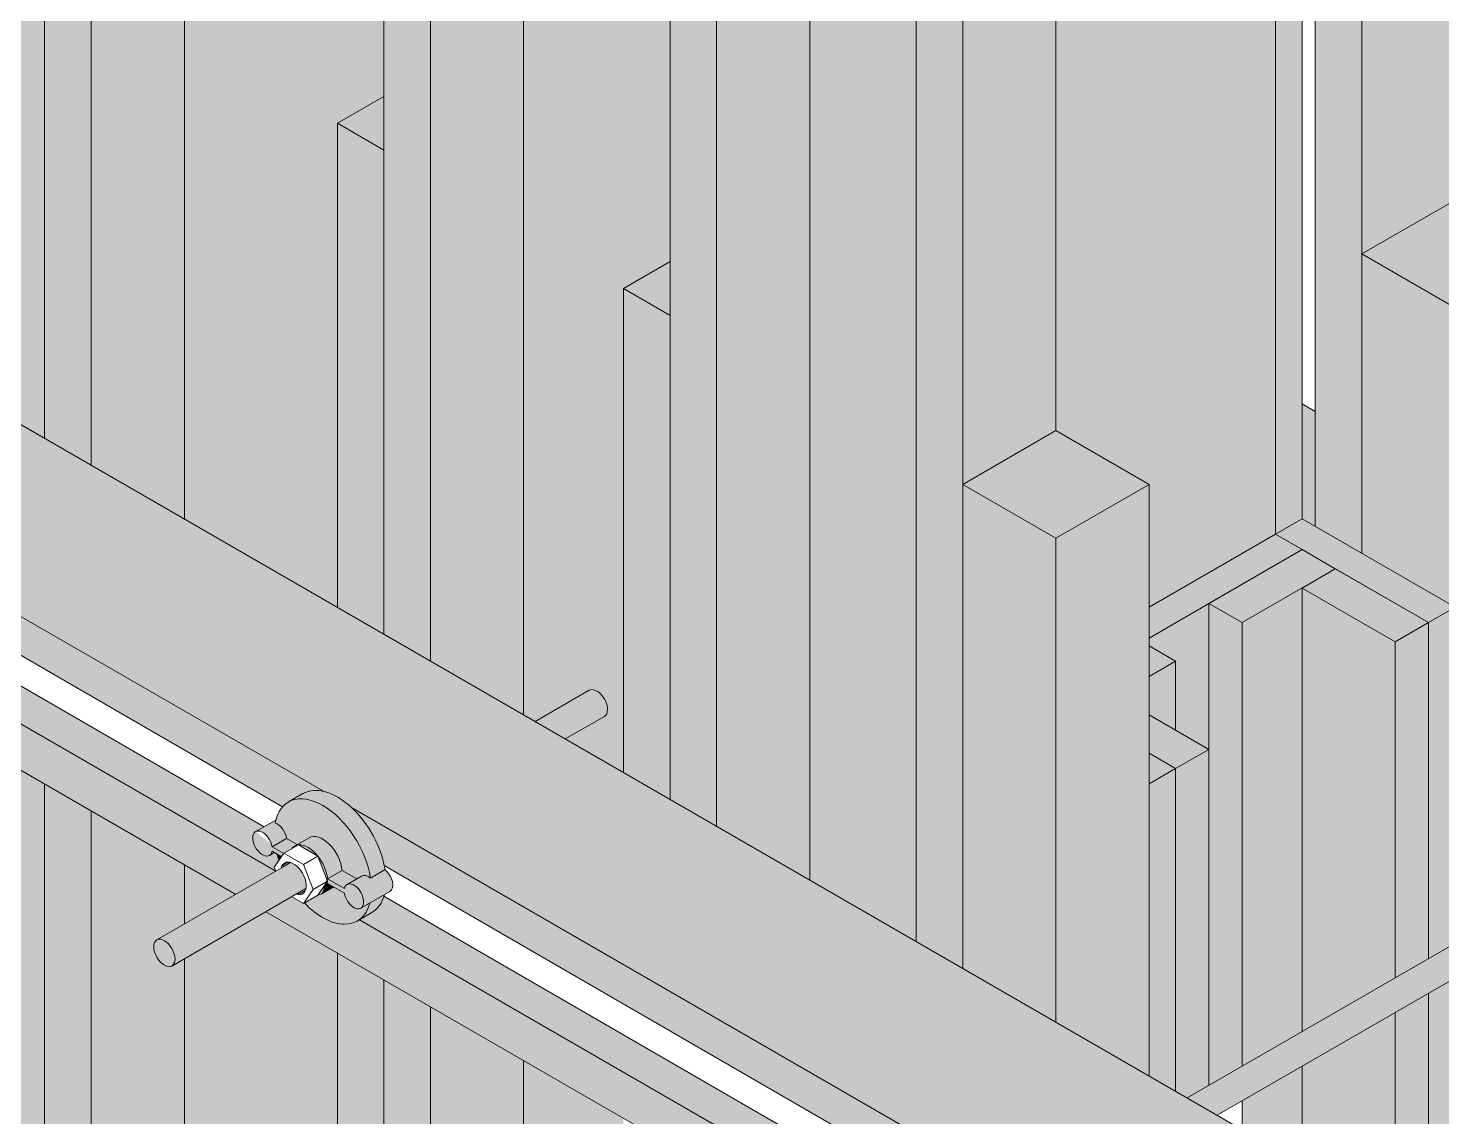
# Model space of a CAD drawing. Extents: x -23436 to 4767, y -3862 to 10024.
# Drawn here: x -14786.8 to -14658, y 8245.6 to 8344.8 of the extents above; entities that cross this region are included whole.
import ezdxf

# ---------------------------------------------------------------- set-up
doc = ezdxf.new("R2010")
doc.units = 0
doc.layers.get('0').update_dxf_attribs({"lineweight": 13})
doc.layers.add('3D.', color=254, linetype='Continuous')
doc.layers.add('Reaproveitamento', color=252, linetype='Continuous')
doc.layers.add('Escora de Viga', color=250, linetype='Continuous', lineweight=20)
doc.layers.add('Madeira', color=100, linetype='Continuous', lineweight=13)

msp = doc.modelspace()

# ---------------------------------------------------------------- hatches: boundary and pattern name
at = {"layer": '3D.'}
for color, points in [(256, [(-14696.19021942747, 8375.679216161227), (-14696.19021942747, 8372.879216161238), (-14684.67208155718, 8366.229216161331), (-14684.67208155718, 8356.429216161328), (-14687.70317047038, 8354.679216161328), (-14696.19021942747, 8359.579216161337), (-14696.19021942747, 8358.879216161238), (-14693.15913051397, 8357.129216161326), (-14693.15913051397, 8308.129216161326), (-14684.67208155718, 8303.229216161331), (-14684.67208155718, 8292.029216161334), (-14673.15394368676, 8298.679216161227), (-14673.15394368676, 8388.979216161331), (-14745.90007760476, 8430.97921616123), (-14745.90007760476, 8404.379216161326)]), (256, [(-14673.15394368676, 8298.679216161227), (-14670.72907255615, 8300.079216161235), (-14670.72907255615, 8390.379216161326), (-14673.15394368676, 8388.979216161331)]), (9, [(-14669.51663699084, 8309.879216161326), (-14670.72907255615, 8310.579216161235), (-14670.72907255615, 8300.079216161235), (-14669.51663699084, 8299.379216161326)]), (256, [(-14670.72907255615, 8300.079216161235), (-14673.15394368676, 8298.679216161227), (-14659.21093468597, 8290.629216161326), (-14656.78606355524, 8292.029216161334)]), (256, [(-14670.72907255615, 8297.279216161334), (-14673.15394368676, 8298.679216161227), (-14684.67208155718, 8292.029216161334), (-14684.67208155718, 8289.229216161331)]), (256, [(-14679.21612151318, 8292.379216161326), (-14684.67208155718, 8289.229216161331), (-14684.67208155718, 8288.529216161334), (-14682.24721042645, 8287.129216161326), (-14682.24721042645, 8280.829216161337), (-14679.21612151318, 8279.079216161235)]), (256, [(-14656.78606355524, 8292.029216161334), (-14659.21093468597, 8290.629216161326), (-14659.21093468597, 8260.013135351228), (-14656.78606355524, 8261.413135351135)]), (256, [(-14684.67208155718, 8278.729216161331), (-14684.67208155718, 8275.929216161328), (-14682.24721042645, 8277.329216161235)]), (256, [(-14682.24721042645, 8277.329216161235), (-14684.67208155718, 8275.929216161328), (-14684.67208155718, 8249.329216161337), (-14682.24721042645, 8247.929216161328)]), (8, [(-14681.19405355195, 8247.321175756138), (-14678.45062503977, 8245.737256566239), (-14636.73689012295, 8269.820692649637), (-14639.47786636146, 8271.406027660212)]), (256, [(-14772.5736600411, 8268.579216161337), (-14772.5736600411, 8263.163135351135), (-14767.88319647063, 8265.871175756229)]), (256, [(-14758.63065104037, 8260.529216161334), (-14765.13976795886, 8264.287256566431), (-14772.5736600411, 8259.995296971525), (-14772.5736600411, 8216.079216161235), (-14758.63065104037, 8208.029216161334)]), (256, [(-14656.78606355524, 8258.245296971336), (-14659.21093468597, 8256.845296971429), (-14659.21093468597, 8176.013135351228), (-14656.78606355524, 8177.413135351135)])]:
    msp.add_hatch(color=color, dxfattribs=at).paths.add_polyline_path(points)
h = msp.add_hatch(color=256, dxfattribs=at)
edge = h.paths.add_edge_path()
edge.add_line((-14776.81718451985, 8405.429216161227), (-14772.57366004128, 8402.979216161331))
edge.add_line((-14772.5736600411, 8402.979216161331), (-14772.5736600411, 8300.079216161235))
edge.add_line((-14772.5736600411, 8300.079216161235), (-14758.63065104037, 8292.029216161334))
edge.add_line((-14758.63065104037, 8292.029216161334), (-14758.63065104037, 8336.129216161326))
edge.add_line((-14758.63065104037, 8336.129216161326), (-14754.38712656168, 8338.579216161337))
edge.add_line((-14754.38712656168, 8338.579216161337), (-14754.38712656168, 8382.679216161227))
edge.add_line((-14754.38712656168, 8382.679216161227), (-14745.90007760447, 8387.579216161235))
edge.add_line((-14745.90007760476, 8387.579216161235), (-14741.65655312607, 8385.129216161326))
edge.add_line((-14741.65655312607, 8385.129216161326), (-14741.65655312607, 8282.229216161331))
edge.add_line((-14741.65655312607, 8282.229216161331), (-14740.60339625146, 8281.621175756141))
edge.add_line((-14740.60339625146, 8281.621175756141), (-14735.67401464506, 8284.467155553635))
edge.add_ellipse((-14734.988157517, 8283.279216161334), major_axis=(-0.6858571279792418, 1.187939392393313), ratio=0.5773502691896261, start_angle=224.9999999999837, end_angle=359.99999999998846, ccw=False)
edge.add_ellipse((-14734.988157517, 8283.279216161334), major_axis=(-0.6858571279792418, 1.187939392393313), ratio=0.5773502691896261, start_angle=179.9999999999886, end_angle=224.9999999999837, ccw=False)
edge.add_line((-14734.302300389, 8282.091276768931), (-14737.85996773969, 8280.03725656633))
edge.add_line((-14737.85996773957, 8280.03725656633), (-14732.56328638633, 8276.979216161331))
edge.add_line((-14732.56328638633, 8276.979216161331), (-14732.56328638633, 8321.079216161235))
edge.add_line((-14732.56328638633, 8321.079216161235), (-14728.31976190775, 8323.529216161334))
edge.add_line((-14728.31976190775, 8323.529216161334), (-14728.31976190775, 8367.629216161238))
edge.add_line((-14728.31976190775, 8367.629216161238), (-14719.83271295078, 8372.529216161334))
edge.add_line((-14719.83271295078, 8372.529216161334), (-14715.58918847215, 8370.079216161337))
edge.add_line((-14715.58918847215, 8370.079216161337), (-14715.58918847215, 8267.179216161328))
edge.add_line((-14715.58918847215, 8267.179216161328), (-14705.88970394987, 8261.579216161337))
edge.add_line((-14705.88970394987, 8261.579216161337), (-14705.88970394987, 8354.679216161328))
edge.add_line((-14705.88970394987, 8354.679216161328), (-14698.61509055809, 8358.879216161238))
edge.add_line((-14698.61509055809, 8358.879216161238), (-14698.61509055809, 8360.979216161331))
edge.add_line((-14698.61509055809, 8360.979216161331), (-14785.304233477, 8411.029216161334))
edge.add_line((-14785.30423347688, 8411.029216161334), (-14785.30423347688, 8400.529216161334))
edge.add_line((-14785.30423347688, 8400.529216161334), (-14776.81718451985, 8405.429216161227))
h = msp.add_hatch(color=9, dxfattribs=at)
edge = h.paths.add_edge_path()
edge.add_line((-14811.97781591334, 8322.829216161235), (-14827.13326047956, 8314.079216161235))
edge.add_line((-14827.13326047956, 8314.079216161235), (-14819.3119488581, 8309.56357979114))
edge.add_ellipse((-14818.03999373993, 8303.929216161227), major_axis=(-3.132520536443655, 5.425684724873319), ratio=0.5773502691896255, start_angle=298.3144101119618, end_angle=331.68558988805887, ccw=False)
edge.add_ellipse((-14818.03999373993, 8303.929216161227), major_axis=(-3.132520536443655, 5.425684724873319), ratio=0.5773502691896255, start_angle=236.2930856372678, end_angle=298.3144101119618)
edge.add_line((-14816.76803862189, 8308.094852531432), (-14759.90260615847, 8275.263579791137))
edge.add_ellipse((-14758.63065104037, 8269.629216161326), major_axis=(-3.132520536443655, 5.425684724873319), ratio=0.5773502691896255, start_angle=298.3144101119219, end_angle=331.68558988803625, ccw=False)
edge.add_ellipse((-14758.63065104037, 8269.629216161326), major_axis=(-3.132520536443655, 5.425684724873319), ratio=0.5773502691896255, start_angle=236.2930856372692, end_angle=298.3144101119219)
edge.add_line((-14757.35869592197, 8273.794852531531), (-14700.49326345879, 8240.963579791134))
edge.add_ellipse((-14699.22130834057, 8235.329216161337), major_axis=(-3.132520536443655, 5.425684724873319), ratio=0.5773502691896255, start_angle=298.3144101118969, end_angle=331.68558988821826, ccw=False)
edge.add_ellipse((-14699.22130834057, 8235.329216161337), major_axis=(-3.132520536443655, 5.425684724873319), ratio=0.5773502691896255, start_angle=236.2930856372643, end_angle=298.3144101118969)
edge.add_line((-14697.94935322263, 8239.494852531427), (-14690.12804160082, 8234.979216161331))
edge.add_line((-14690.12804160082, 8234.979216161331), (-14674.97259703478, 8243.72921616123))
edge.add_line((-14674.97259703478, 8243.72921616123), (-14811.97781591334, 8322.829216161235))
h = msp.add_hatch(color=9, dxfattribs=at)
edge = h.paths.add_edge_path(flags=17)
edge.add_ellipse((-14818.03999373993, 8303.929216161227), major_axis=(-3.132520536443653, 5.425684724873324), ratio=0.5773502691896261, start_angle=240.74120646398728, end_angle=298.31441011186524, ccw=False)
edge.add_line((-14813.77608150216, 8302.855211954216), (-14763.62644009625, 8273.849494512137))
edge.add_ellipse((-14759.95966694826, 8268.86190846903), major_axis=(3.132520536443653, -5.425684724873324), ratio=0.5773502691896261, start_angle=180.0000000000087, end_angle=190.8636130244274, ccw=False)
edge.add_line((-14763.09218748486, 8274.287593193834), (-14761.76317157673, 8275.05490088623))
edge.add_ellipse((-14758.63065104037, 8269.629216161326), major_axis=(-3.132520536443653, 5.425684724873324), ratio=0.5773502691896261, start_angle=331.68558988815494, end_angle=360, ccw=False)
edge.add_line((-14759.90260615847, 8275.263579791137), (-14816.76803862189, 8308.094852531432))
h = msp.add_hatch(color=9, dxfattribs=at)
edge = h.paths.add_edge_path(flags=17)
edge.add_ellipse((-14818.03999373993, 8303.929216161227), major_axis=(-3.132520536443653, 5.425684724873324), ratio=0.5773502691896261, start_angle=180.0000000000026, end_angle=208.9739441521155, ccw=False)
edge.add_line((-14814.90747320357, 8298.503531436336), (-14816.0184771456, 8297.862093011428))
edge.add_line((-14816.0184771456, 8297.862093011428), (-14764.24588977489, 8267.971175756133))
edge.add_line((-14764.24588977489, 8267.971175756133), (-14764.24319746079, 8267.972730164534))
edge.add_line((-14764.24319746067, 8267.972730164534), (-14764.38971997525, 8268.350370007322))
edge.add_line((-14764.38971997525, 8268.350370007322), (-14763.95728601127, 8268.965572070114))
edge.add_ellipse((-14759.95966694826, 8268.86190846903), major_axis=(3.132520536443653, -5.425684724873324), ratio=0.5773502691896261, start_angle=244.8768740700738, end_angle=250.5264724854295, ccw=False)
edge.add_line((-14764.12580149634, 8269.527996602426), (-14764.37712660858, 8269.673099223512))
edge.add_line((-14764.37712660858, 8269.673099223512), (-14764.82642859478, 8269.413694600824))
edge.add_ellipse((-14765.45293270198, 8270.49883154582), major_axis=(0.6265041072887299, -1.085136944974663), ratio=0.5773502691896263, start_angle=179.9999999999984, end_angle=359.9999999999844, ccw=False)
edge.add_ellipse((-14765.45293270198, 8270.49883154582), major_axis=(0.6265041072887299, -1.085136944974663), ratio=0.5773502691896263, start_angle=56.536959032801, end_angle=179.9999999999983)
edge.add_line((-14766.07943680925, 8271.583968490917), (-14765.31429641899, 8272.025722501234))
edge.add_line((-14765.31429641899, 8272.025722501132), (-14813.78210919672, 8300.058698272422))
h = msp.add_hatch(color=8, dxfattribs=at)
edge = h.paths.add_edge_path()
edge.add_ellipse((-14734.988157517, 8283.279216161334), major_axis=(-0.6858571279792413, 1.187939392393315), ratio=0.577350269189626, start_angle=179.9999999999885, end_angle=224.9999999999837)
edge.add_ellipse((-14734.988157517, 8283.279216161334), major_axis=(-0.6858571279792413, 1.187939392393315), ratio=0.577350269189626, start_angle=224.9999999999837, end_angle=359.9999999999883)
edge.add_line((-14735.67401464489, 8284.467155553635), (-14740.60339625146, 8281.621175756141))
edge.add_line((-14740.60339625146, 8281.621175756141), (-14737.85996773969, 8280.03725656633))
edge.add_line((-14737.85996773957, 8280.03725656633), (-14734.30230038888, 8282.091276768931))
h = msp.add_hatch(color=8, dxfattribs=at)
edge = h.paths.add_edge_path()
edge.add_ellipse((-14758.63065104037, 8269.629216161326), major_axis=(-3.132520536443653, 5.425684724873324), ratio=0.5773502691896261, start_angle=240.0280419755354, end_angle=298.3144101118478)
edge.add_ellipse((-14758.63065104037, 8269.629216161326), major_axis=(-3.132520536443653, 5.425684724873324), ratio=0.5773502691896261, start_angle=298.3144101118478, end_angle=331.6855898881549)
edge.add_ellipse((-14758.63065104037, 8269.629216161326), major_axis=(-3.132520536443653, 5.425684724873324), ratio=0.5773502691896261, start_angle=331.6855898881549, end_angle=360)
edge.add_line((-14761.76317157673, 8275.054900886129), (-14763.09218748497, 8274.287593193834))
edge.add_ellipse((-14759.95966694826, 8268.86190846903), major_axis=(3.132520536443653, -5.425684724873324), ratio=0.5773502691896261, start_angle=56.29308563726602, end_angle=180.0000000000087, ccw=False)
edge.add_line((-14755.61538728858, 8267.355471972829), (-14754.2863713804, 8268.122779665022))
edge.add_ellipse((-14758.63065104037, 8269.629216161326), major_axis=(-3.132520536443653, 5.425684724873324), ratio=0.5773502691896261, start_angle=236.2930856372691, end_angle=240.0280419755354)
h = msp.add_hatch(color=8, dxfattribs=at)
edge = h.paths.add_edge_path()
edge.add_ellipse((-14759.95966694826, 8268.86190846903), major_axis=(3.132520536443653, -5.425684724873324), ratio=0.5773502691896261, start_angle=56.29308563726573, end_angle=180.0000000000078)
edge.add_ellipse((-14759.95966694826, 8268.86190846903), major_axis=(3.132520536443653, -5.425684724873324), ratio=0.5773502691896261, start_angle=180.0000000000078, end_angle=190.8636130244265)
edge.add_ellipse((-14759.95966694826, 8268.86190846903), major_axis=(3.132520536443653, -5.425684724873324), ratio=0.5773502691896261, start_angle=190.8636130244265, end_angle=210.1537718029654)
edge.add_ellipse((-14759.95966694826, 8268.86190846903), major_axis=(3.132520536443653, -5.425684724873324), ratio=0.5773502691896261, start_angle=210.1537718029654, end_angle=213.7069143627356)
edge.add_ellipse((-14764.1239167938, 8271.266139238129), major_axis=(0.6265041072887299, -1.085136944974663), ratio=0.5773502691896263, start_angle=56.536959032818515, end_angle=146.7236510024956, ccw=False)
edge.add_line((-14763.25580723795, 8270.96955133691), (-14762.28848125647, 8270.411065421229))
edge.add_line((-14762.28848125647, 8270.411065421229), (-14761.21267516307, 8271.032182358833))
edge.add_ellipse((-14759.95966694826, 8268.86190846903), major_axis=(-1.253008214577459, 2.170273889949326), ratio=0.5773502691896263, start_angle=230.7391704772651, end_angle=359.9999999999937, ccw=False)
edge.add_line((-14758.19652810543, 8268.048575167837), (-14756.87122319658, 8267.283410022037))
edge.add_line((-14756.87122319658, 8267.283410022037), (-14756.42192121038, 8267.542814644725))
edge.add_ellipse((-14755.79541710288, 8266.457677699831), major_axis=(0.6265041072887299, -1.085136944974663), ratio=0.5773502691896263, start_angle=123.27634899746599, end_angle=179.9999999999622, ccw=False)
h = msp.add_hatch(color=9, dxfattribs=at)
edge = h.paths.add_edge_path(flags=17)
edge.add_ellipse((-14758.63065104037, 8269.629216161326), major_axis=(-3.132520536443653, 5.425684724873324), ratio=0.5773502691896261, start_angle=240.0280419755356, end_angle=298.31441011184785, ccw=False)
edge.add_line((-14754.35211008789, 8268.485376481522), (-14704.25255543135, 8239.508628381229))
edge.add_ellipse((-14700.5503242488, 8234.561908469028), major_axis=(3.132520536443653, -5.425684724873324), ratio=0.5773502691896261, start_angle=180.0000000000067, end_angle=191.6896421900221, ccw=False)
edge.add_line((-14703.68284478517, 8239.987593193831), (-14702.35382887723, 8240.75490088614))
edge.add_ellipse((-14699.22130834057, 8235.329216161337), major_axis=(-3.132520536443653, 5.425684724873324), ratio=0.5773502691896261, start_angle=331.6855898881364, end_angle=360, ccw=False)
edge.add_line((-14700.49326345879, 8240.963579791134), (-14757.3586959222, 8273.794852531531))
h = msp.add_hatch(color=8, dxfattribs=at)
edge = h.paths.add_edge_path()
edge.add_ellipse((-14765.45293270198, 8270.49883154582), major_axis=(0.6265041072887299, -1.085136944974663), ratio=0.5773502691896263, start_angle=56.536959032801, end_angle=179.9999999999983)
edge.add_ellipse((-14765.45293270198, 8270.49883154582), major_axis=(0.6265041072887299, -1.085136944974663), ratio=0.5773502691896263, start_angle=179.9999999999983, end_angle=359.9999999999844)
edge.add_ellipse((-14765.45293270198, 8270.49883154582), major_axis=(0.6265041072887299, -1.085136944974663), ratio=0.5773502691896263, start_angle=359.9999999999844, end_angle=393.4630409671918)
edge.add_line((-14764.58482314607, 8269.793012875425), (-14763.72471997557, 8269.296432078323))
edge.add_line((-14763.72471997557, 8269.296432078323), (-14763.52010459088, 8269.58752810021))
edge.add_line((-14763.52010459088, 8269.58752810021), (-14764.58482314607, 8270.20224364463))
h = msp.add_hatch(color=8, dxfattribs=at)
edge = h.paths.add_edge_path()
edge.add_ellipse((-14764.1239167938, 8271.266139238129), major_axis=(0.6265041072887299, -1.085136944974663), ratio=0.5773502691896263, start_angle=56.53695903281846, end_angle=146.7236510024955)
edge.add_ellipse((-14759.95966694826, 8268.86190846903), major_axis=(3.132520536443653, -5.425684724873324), ratio=0.5773502691896261, start_angle=210.1537718029658, end_angle=213.7069143627355, ccw=False)
edge.add_line((-14764.24183138927, 8272.644910474834), (-14766.07943680919, 8271.583968490917))
edge.add_ellipse((-14765.45293270198, 8270.49883154582), major_axis=(0.6265041072887299, -1.085136944974663), ratio=0.5773502691896263, start_angle=56.53695903280101, end_angle=179.9999999999984, ccw=False)
edge.add_line((-14764.58482314607, 8270.20224364463), (-14763.25580723795, 8270.96955133691))
h = msp.add_hatch(color=8, dxfattribs=at)
edge = h.paths.add_edge_path()
edge.add_ellipse((-14761.2886828565, 8268.094600776722), major_axis=(1.253008214577459, -2.170273889949326), ratio=0.5773502691896263, start_angle=179.9999999999853, end_angle=194.9999999998886, ccw=False)
edge.add_line((-14762.54169107108, 8270.264874666524), (-14762.28848125647, 8270.411065421229))
edge.add_line((-14762.28848125647, 8270.411065421229), (-14763.25580723795, 8270.96955133691))
edge.add_line((-14763.25580723795, 8270.96955133691), (-14764.58482314607, 8270.20224364463))
edge.add_line((-14764.58482314607, 8270.20224364463), (-14763.52010459088, 8269.58752810021))
edge.add_line((-14763.52010459088, 8269.58752810021), (-14763.50370937017, 8269.610852756627))
edge.add_line((-14763.50370937005, 8269.610852756627), (-14762.82329824108, 8270.003688305123))
h = msp.add_hatch(color=8, dxfattribs=at)
edge = h.paths.add_edge_path()
edge.add_ellipse((-14759.95966694826, 8268.86190846903), major_axis=(-1.253008214577459, 2.170273889949326), ratio=0.5773502691896263, start_angle=230.739170477265, end_angle=359.9999999999937)
edge.add_line((-14761.21267516307, 8271.032182358833), (-14762.54169107108, 8270.264874666524))
edge.add_ellipse((-14761.2886828565, 8268.094600776722), major_axis=(1.253008214577459, -2.170273889949326), ratio=0.5773502691896263, start_angle=165.0000000000357, end_angle=179.9999999999853, ccw=False)
edge.add_ellipse((-14761.2886828565, 8268.094600776722), major_axis=(1.253008214577459, -2.170273889949326), ratio=0.5773502691896263, start_angle=104.99999999998141, end_angle=165.0000000000357, ccw=False)
edge.add_ellipse((-14761.2886828565, 8268.094600776722), major_axis=(1.253008214577459, -2.170273889949326), ratio=0.5773502691896263, start_angle=50.739170477261496, end_angle=104.99999999998141, ccw=False)
edge.add_line((-14759.52554401361, 8267.28126747563), (-14758.19652810537, 8268.048575167837))
h = msp.add_hatch(color=8, dxfattribs=at)
edge = h.paths.add_edge_path(flags=17)
edge.add_ellipse((-14761.2886828565, 8268.094600776722), major_axis=(1.253008214577459, -2.170273889949326), ratio=0.5773502691896263, start_angle=104.9999999999814, end_angle=165.0000000000352)
edge.add_line((-14762.17469346199, 8270.378160448921), (-14760.40267225118, 8269.355083525823))
h = msp.add_hatch(color=8, dxfattribs=at)
edge = h.paths.add_edge_path()
edge.add_ellipse((-14759.95966694826, 8268.86190846903), major_axis=(3.132520536443653, -5.425684724873324), ratio=0.5773502691896261, start_angle=244.8768740700737, end_angle=250.5264724854294)
edge.add_line((-14763.95728601138, 8268.965572070114), (-14763.72471997557, 8269.296432078323))
edge.add_line((-14763.72471997557, 8269.296432078323), (-14764.12580149634, 8269.527996602426))
h = msp.add_hatch(color=8, dxfattribs=at)
edge = h.paths.add_edge_path()
edge.add_ellipse((-14757.12443301118, 8265.690370007333), major_axis=(0.6265041072887299, -1.085136944974663), ratio=0.5773502691896263, start_angle=360.0000000000088, end_angle=539.9999999999844)
edge.add_ellipse((-14757.12443301118, 8265.690370007333), major_axis=(0.6265041072887299, -1.085136944974663), ratio=0.5773502691896263, start_angle=539.9999999999844, end_angle=573.4630409671951)
edge.add_line((-14757.99254256686, 8266.39618867793), (-14759.52554401361, 8267.28126747563))
edge.add_ellipse((-14761.2886828565, 8268.094600776722), major_axis=(1.253008214577459, -2.170273889949326), ratio=0.5773502691896263, start_angle=50.73917047726147, end_angle=104.9999999999814)
edge.add_line((-14760.40267225118, 8269.355083525823), (-14759.51666164563, 8267.071523853638))
edge.add_line((-14759.51666164563, 8267.071523853638), (-14760.40267225118, 8265.811041104216))
edge.add_ellipse((-14761.2886828565, 8268.094600776722), major_axis=(1.253008214577459, -2.170273889949326), ratio=0.5773502691896263, start_angle=345.0000000000186, end_angle=359.9999999999965)
edge.add_ellipse((-14761.2886828565, 8268.094600776722), major_axis=(1.253008214577459, -2.170273889949326), ratio=0.5773502691896263, start_angle=359.9999999999965, end_angle=399.2608295227279)
edge.add_line((-14759.52554401361, 8266.872036706323), (-14757.99254256686, 8265.986957908639))
edge.add_ellipse((-14757.12443301118, 8265.690370007333), major_axis=(0.6265041072887299, -1.085136944974663), ratio=0.5773502691896263, start_angle=236.5369590328147, end_angle=360.0000000000088)
h = msp.add_hatch(color=8, dxfattribs=at)
edge = h.paths.add_edge_path()
edge.add_ellipse((-14762.61769876468, 8267.327293084325), major_axis=(-0.81445533947535, 1.410678028467062), ratio=0.577350269189626, start_angle=212.6368975033224, end_angle=327.3631024962776)
edge.add_line((-14762.8643093788, 8268.768831569732), (-14775.07817051718, 8261.717155553635))
edge.add_ellipse((-14774.39231338906, 8260.529216161334), major_axis=(-0.6858571279792413, 1.187939392393315), ratio=0.577350269189626, start_angle=179.9999999999742, end_angle=359.9999999999741, ccw=False)
edge.add_line((-14773.70645626129, 8259.341276768931), (-14761.49259512256, 8266.392952784927))
h = msp.add_hatch(color=8, dxfattribs=at)
edge = h.paths.add_edge_path()
edge.add_line((-14756.87122319658, 8267.283410022037), (-14758.19652810537, 8268.048575167837))
edge.add_line((-14758.19652810543, 8268.048575167837), (-14759.52554401361, 8267.28126747563))
edge.add_line((-14759.52554401361, 8267.28126747563), (-14757.99254256686, 8266.39618867793))
edge.add_ellipse((-14757.12443301118, 8265.690370007333), major_axis=(0.6265041072887299, -1.085136944974663), ratio=0.5773502691896263, start_angle=539.9999999999843, end_angle=573.4630409671953, ccw=False)
edge.add_line((-14757.75093711833, 8266.77550695243), (-14756.87122319658, 8267.283410022037))
h = msp.add_hatch(color=8, dxfattribs=at)
edge = h.paths.add_edge_path()
edge.add_ellipse((-14754.46640119488, 8267.224985392038), major_axis=(-0.6265041072887299, 1.085136944974663), ratio=0.5773502691896263, start_angle=180.0000000000127, end_angle=303.2763489974697)
edge.add_line((-14754.2863713804, 8268.122779665022), (-14755.61538728858, 8267.355471972829))
edge.add_ellipse((-14755.79541710288, 8266.457677699831), major_axis=(0.6265041072887299, -1.085136944974663), ratio=0.5773502691896263, start_angle=123.276348997466, end_angle=179.9999999999621)
edge.add_line((-14756.42192121015, 8267.542814644725), (-14757.75093711833, 8266.77550695243))
edge.add_ellipse((-14757.12443301118, 8265.690370007333), major_axis=(0.6265041072887299, -1.085136944974663), ratio=0.5773502691896263, start_angle=360.00000000000887, end_angle=539.9999999999843, ccw=False)
edge.add_line((-14756.49792890369, 8264.605233062424), (-14753.83989708767, 8266.13984844713))
h = msp.add_hatch(color=8, dxfattribs=at)
edge = h.paths.add_edge_path()
edge.add_ellipse((-14757.12443301118, 8265.690370007333), major_axis=(0.6265041072887299, -1.085136944974663), ratio=0.5773502691896263, start_angle=236.536959032815, end_angle=360.00000000000887, ccw=False)
edge.add_line((-14757.99254256686, 8265.986957908639), (-14758.95986854845, 8266.545443824421))
edge.add_line((-14758.95986854834, 8266.545443824421), (-14760.03567464197, 8265.924326886628))
edge.add_ellipse((-14761.2886828565, 8268.094600776722), major_axis=(1.253008214577459, -2.170273889949326), ratio=0.5773502691896263, start_angle=345.00000000001864, end_angle=359.9999999999969, ccw=False)
edge.add_line((-14760.40267225118, 8265.811041104216), (-14761.63861464868, 8265.097469428323))
edge.add_ellipse((-14759.95966694826, 8268.86190846903), major_axis=(3.132520536443653, -5.425684724873324), ratio=0.5773502691896261, start_angle=292.7288384360552, end_angle=360.0000000000081)
edge.add_ellipse((-14759.95966694826, 8268.86190846903), major_axis=(3.132520536443653, -5.425684724873324), ratio=0.5773502691896261, start_angle=360.0000000000081, end_angle=390.1537718029654)
edge.add_line((-14755.67750250747, 8265.078906463126), (-14756.49792890369, 8264.605233062424))
h = msp.add_hatch(color=8, dxfattribs=at)
edge = h.paths.add_edge_path()
edge.add_line((-14758.95986854834, 8266.545443824421), (-14759.52554401332, 8266.872036706323))
edge.add_ellipse((-14761.2886828565, 8268.094600776722), major_axis=(1.253008214577459, -2.170273889949326), ratio=0.5773502691896263, start_angle=359.9999999999969, end_angle=399.2608295227278, ccw=False)
edge.add_line((-14760.03567464197, 8265.924326886628), (-14758.95986854845, 8266.545443824421))
h = msp.add_hatch(color=8, dxfattribs=at)
edge = h.paths.add_edge_path()
edge.add_ellipse((-14758.63065104037, 8269.629216161326), major_axis=(-3.132520536443653, 5.425684724873324), ratio=0.5773502691896261, start_angle=180.0000000000025, end_angle=208.2575950046177)
edge.add_ellipse((-14758.63065104037, 8269.629216161326), major_axis=(-3.132520536443653, 5.425684724873324), ratio=0.5773502691896261, start_angle=208.2575950046177, end_angle=210.1537718029698)
edge.add_line((-14754.34848659947, 8265.846214155436), (-14755.67750250759, 8265.078906463126))
edge.add_ellipse((-14759.95966694826, 8268.86190846903), major_axis=(3.132520536443653, -5.425684724873324), ratio=0.5773502691896261, start_angle=360.00000000000813, end_angle=390.1537718029655, ccw=False)
edge.add_line((-14756.62497039333, 8263.57123589983), (-14756.60913444597, 8263.562093011426))
edge.add_line((-14756.60913444597, 8263.562093011426), (-14755.49813050365, 8264.203531436333))
h = msp.add_hatch(color=9, dxfattribs=at)
edge = h.paths.add_edge_path()
edge.add_ellipse((-14758.63065104037, 8269.629216161326), major_axis=(-3.132520536443653, 5.425684724873324), ratio=0.5773502691896261, start_angle=180.0000000000026, end_angle=208.2575950046181, ccw=False)
edge.add_line((-14755.49813050365, 8264.203531436333), (-14756.60913444597, 8263.562093011426))
edge.add_line((-14756.60913444597, 8263.562093011426), (-14704.83654707515, 8233.67117575613))
edge.add_line((-14704.83654707515, 8233.67117575613), (-14704.83385476111, 8233.672730164531))
edge.add_line((-14704.83385476111, 8233.672730164531), (-14704.98037727574, 8234.050370007333))
edge.add_line((-14704.98037727574, 8234.050370007333), (-14704.54794331147, 8234.665572070126))
edge.add_ellipse((-14700.5503242488, 8234.561908469028), major_axis=(3.132520536443653, -5.425684724873324), ratio=0.5773502691896261, start_angle=244.8768740700738, end_angle=250.5264724854344, ccw=False)
edge.add_line((-14704.71645879665, 8235.227996602322), (-14704.96778390884, 8235.373099223523))
edge.add_line((-14704.96778390884, 8235.373099223523), (-14705.41708589486, 8235.113694600923))
edge.add_ellipse((-14706.04359000236, 8236.198831545817), major_axis=(0.6265041072887299, -1.085136944974663), ratio=0.5773502691896263, start_angle=180.0000000000092, end_angle=360.0000000000328, ccw=False)
edge.add_ellipse((-14706.04359000236, 8236.198831545817), major_axis=(0.6265041072887299, -1.085136944974663), ratio=0.5773502691896263, start_angle=56.536959032794186, end_angle=180.0000000000092, ccw=False)
edge.add_line((-14706.59468742718, 8237.327504559218), (-14705.95805805667, 8237.695062697721))
edge.add_line((-14705.95805805667, 8237.695062697721), (-14754.38838993218, 8265.706360139216))
h = msp.add_hatch(color=8, dxfattribs=at)
edge = h.paths.add_edge_path()
edge.add_ellipse((-14774.39231338906, 8260.529216161334), major_axis=(-0.6858571279792418, 1.187939392393313), ratio=0.5773502691896261, start_angle=180.0000000000007, end_angle=360.0000000000007)
edge.add_ellipse((-14774.39231338906, 8260.529216161334), major_axis=(-0.6858571279792418, 1.187939392393313), ratio=0.5773502691896261, start_angle=8.194332370608354e-13, end_angle=180.0000000000007)
h = msp.add_hatch(color=256, dxfattribs=at)
edge = h.paths.add_edge_path()
edge.add_line((-14741.65655312607, 8198.229216161331), (-14740.60339625146, 8197.621175756141))
edge.add_line((-14740.60339625146, 8197.621175756141), (-14735.67401464506, 8200.467155553635))
edge.add_ellipse((-14734.988157517, 8199.279216161334), major_axis=(-0.6858571279792418, 1.187939392393313), ratio=0.5773502691896261, start_angle=225.0000000000164, end_angle=359.99999999995396, ccw=False)
edge.add_ellipse((-14734.988157517, 8199.279216161334), major_axis=(-0.6858571279792418, 1.187939392393313), ratio=0.5773502691896261, start_angle=180.0000000000231, end_angle=225.0000000000164, ccw=False)
edge.add_line((-14734.302300389, 8198.091276768931), (-14737.85996773969, 8196.03725656633))
edge.add_line((-14737.85996773957, 8196.037256566431), (-14732.56328638633, 8192.979216161331))
edge.add_line((-14732.56328638633, 8192.979216161331), (-14732.56328638633, 8245.479216161331))
edge.add_line((-14732.56328638633, 8245.479216161331), (-14741.65655312607, 8250.729216161331))
edge.add_line((-14741.65655312607, 8250.729216161331), (-14741.65655312607, 8198.229216161331))
at = {"layer": 'Reaproveitamento', "true_color": 0xf26722}
h = msp.add_hatch(color=30, dxfattribs=at)
h.dxf.hatch_style = 1
h.paths.add_polyline_path([(-14772.5736600411, 8402.979216161331), (-14781.06070899813, 8398.079216161337), (-14781.06070899813, 8304.979216161157), (-14772.5736600411, 8300.079216161184)])
h = msp.add_hatch(color=30, dxfattribs=at)
h.dxf.hatch_style = 1
h.paths.add_polyline_path([(-14781.06070899813, 8398.079216161337), (-14785.30423347688, 8400.529216161334), (-14785.30423347688, 8307.429216161278), (-14781.06070899813, 8304.979216161157)])
h = msp.add_hatch(color=30, dxfattribs=at)
h.dxf.hatch_style = 1
h.paths.add_polyline_path([(-14741.65655312607, 8385.129216161326), (-14750.14360208316, 8380.229216161331), (-14750.14360208316, 8287.129216161213), (-14741.65655312607, 8282.229216161208)])
h = msp.add_hatch(color=30, dxfattribs=at)
h.dxf.hatch_style = 1
h.paths.add_polyline_path([(-14750.14360208316, 8380.229216161331), (-14754.38712656168, 8382.679216161227), (-14754.38712656168, 8289.579216161199), (-14750.14360208316, 8287.129216161213)])
h = msp.add_hatch(color=30, dxfattribs=at)
h.dxf.hatch_style = 1
h.paths.add_polyline_path([(-14665.27311251227, 8373.229216161331), (-14669.51663699084, 8375.679216161227), (-14669.51663699084, 8299.379216161238), (-14665.27311251227, 8296.929216161248)])
h = msp.add_hatch(color=30, dxfattribs=at)
h.dxf.hatch_style = 1
h.paths.add_polyline_path([(-14656.78606355524, 8372.529216161334), (-14661.6358058163, 8375.329216161228), (-14665.27311251227, 8373.229216161331), (-14665.27311251227, 8324.229216161331), (-14656.78606355524, 8329.129216161326)])
h = msp.add_hatch(color=30, dxfattribs=at)
h.dxf.hatch_style = 1
h.paths.add_polyline_path([(-14715.58918847215, 8370.079216161337), (-14724.07623742924, 8365.179216161328), (-14724.07623742924, 8272.079216161192), (-14715.58918847215, 8267.179216161185)])
h = msp.add_hatch(color=30, dxfattribs=at)
h.dxf.hatch_style = 1
h.paths.add_polyline_path([(-14724.07623742924, 8365.179216161328), (-14728.31976190775, 8367.629216161238), (-14728.31976190775, 8274.529216161178), (-14724.07623742924, 8272.079216161192)])
h = msp.add_hatch(color=30, dxfattribs=at)
h.dxf.hatch_style = 1
h.paths.add_polyline_path([(-14693.15913051426, 8357.129216161326), (-14701.6461794713, 8352.229216161331), (-14701.6461794713, 8303.229216161331), (-14693.15913051426, 8308.129216161326)])
h = msp.add_hatch(color=30, dxfattribs=at)
h.dxf.hatch_style = 1
h.paths.add_polyline_path([(-14785.30423347688, 8351.529216161232), (-14793.7912824338, 8356.429216161328), (-14793.7912824338, 8312.329216161183), (-14785.30423347688, 8307.429216161278)])
h = msp.add_hatch(color=30, dxfattribs=at)
h.dxf.hatch_style = 1
h.paths.add_polyline_path([(-14701.6461794713, 8352.229216161331), (-14705.88970394987, 8354.679216161328), (-14705.88970394987, 8261.57921616124), (-14701.6461794713, 8259.12921616122)])
h = msp.add_hatch(color=30, dxfattribs=at)
h.dxf.hatch_style = 1
h.paths.add_polyline_path([(-14754.38712656168, 8338.579216161337), (-14758.63065104037, 8336.129216161326), (-14754.38712656168, 8333.679216161328)])
h = msp.add_hatch(color=30, dxfattribs=at)
h.dxf.hatch_style = 1
h.paths.add_polyline_path([(-14754.38712656168, 8333.679216161328), (-14758.63065104037, 8336.129216161326), (-14758.63065104037, 8292.029216161287), (-14754.38712656168, 8289.579216161199)])
h = msp.add_hatch(color=30, dxfattribs=at)
h.dxf.hatch_style = 1
h.paths.add_polyline_path([(-14656.78606355524, 8329.129216161326), (-14665.27311251227, 8324.229216161331), (-14656.78606355524, 8319.329216161235), (-14648.29901459815, 8324.229216161331)])
h = msp.add_hatch(color=30, dxfattribs=at)
h.dxf.hatch_style = 1
h.paths.add_polyline_path([(-14728.31976190775, 8323.529216161334), (-14732.56328638633, 8321.079216161235), (-14728.31976190775, 8318.629216161326)])
h = msp.add_hatch(color=30, dxfattribs=at)
h.dxf.hatch_style = 1
h.paths.add_polyline_path([(-14656.78606355524, 8319.329216161235), (-14665.27311251227, 8324.229216161331), (-14665.27311251227, 8296.929216161248), (-14656.78606355524, 8292.029216161334)])
h = msp.add_hatch(color=30, dxfattribs=at)
h.dxf.hatch_style = 1
h.paths.add_polyline_path([(-14732.56328638633, 8321.079216161235), (-14732.56328638633, 8276.979216161199), (-14728.31976190775, 8274.529216161178), (-14728.31976190775, 8318.629216161326)])
h = msp.add_hatch(color=30, dxfattribs=at)
h.dxf.hatch_style = 1
h.paths.add_polyline_path([(-14684.67208155718, 8303.229216161331), (-14693.15913051426, 8308.129216161326), (-14701.6461794713, 8303.229216161331), (-14693.15913051426, 8298.329216161235)])
h = msp.add_hatch(color=30, dxfattribs=at)
h.dxf.hatch_style = 1
h.paths.add_polyline_path([(-14693.15913051426, 8298.329216161235), (-14701.6461794713, 8303.229216161331), (-14701.6461794713, 8259.12921616122), (-14693.15913051426, 8254.229216161248)])
h = msp.add_hatch(color=30, dxfattribs=at)
h.dxf.hatch_style = 1
h.paths.add_polyline_path([(-14684.67208155718, 8303.229216161331), (-14693.15913051426, 8298.329216161235), (-14693.15913051426, 8254.229216161248), (-14684.67208155718, 8249.32921616124)])
h = msp.add_hatch(color=30, dxfattribs=at)
h.dxf.hatch_style = 1
h.paths.add_polyline_path([(-14667.69798364276, 8295.529216161334), (-14670.72907255615, 8297.279216161334), (-14679.21612151318, 8292.379216161326), (-14676.18503260009, 8290.629216161326)])
h = msp.add_hatch(color=30, dxfattribs=at)
h.dxf.hatch_style = 1
h.paths.add_polyline_path([(-14667.69798364276, 8295.529216161334), (-14670.72907255612, 8293.779216161318), (-14662.24202359917, 8288.879216161326), (-14659.21093468597, 8290.629216161326)])
h = msp.add_hatch(color=30, dxfattribs=at)
h.dxf.hatch_style = 1
h.paths.add_polyline_path([(-14670.72907255615, 8293.7792161613), (-14676.18503260009, 8290.629216161326), (-14676.18503260009, 8250.213135351085), (-14670.72907255615, 8253.36313535115)])
h = msp.add_hatch(color=30, dxfattribs=at)
h.dxf.hatch_style = 1
h.paths.add_polyline_path([(-14662.24202359917, 8288.879216161326), (-14670.72907255615, 8293.779216161334), (-14670.72907255615, 8253.36313535115), (-14662.24202359917, 8258.2631353511)])
h = msp.add_hatch(color=30, dxfattribs=at)
h.dxf.hatch_style = 1
h.paths.add_polyline_path([(-14676.18503260009, 8290.629216161326), (-14679.21612151318, 8292.379216161326), (-14679.21612151318, 8279.079216161235), (-14679.21612151318, 8248.463135351167), (-14676.18503260009, 8250.213135351085)])
h = msp.add_hatch(color=30, dxfattribs=at)
h.dxf.hatch_style = 1
h.paths.add_polyline_path([(-14659.21093468597, 8290.629216161326), (-14662.24202359917, 8288.879216161326), (-14662.24202359917, 8258.2631353511), (-14659.21093468597, 8260.013135351084)])
h = msp.add_hatch(color=30, dxfattribs=at)
h.dxf.hatch_style = 1
h.paths.add_polyline_path([(-14682.24721042645, 8287.129216161326), (-14684.67208155718, 8288.529216161334), (-14684.67208155718, 8285.729216161331)])
h = msp.add_hatch(color=30, dxfattribs=at)
h.dxf.hatch_style = 1
h.paths.add_polyline_path([(-14682.24721042645, 8287.129216161326), (-14684.67208155718, 8285.729216161331), (-14684.67208155718, 8282.229216161331), (-14682.24721042645, 8280.829216161252)])
h = msp.add_hatch(color=30, dxfattribs=at)
h.dxf.hatch_style = 1
h.paths.add_polyline_path([(-14796.82237134724, 8286.77921616129), (-14796.82237134724, 8282.579216161337), (-14767.88319647063, 8265.871175756227), (-14764.2458897749, 8267.971175756138)])
h = msp.add_hatch(color=30, dxfattribs=at)
h.dxf.hatch_style = 1
h.paths.add_polyline_path([(-14684.67208155718, 8282.229216161331), (-14684.67208155718, 8278.729216161331), (-14682.24721042645, 8277.329216161235), (-14679.21612151318, 8279.079216161235)])
h = msp.add_hatch(color=30, dxfattribs=at)
h.dxf.hatch_style = 1
h.paths.add_polyline_path([(-14785.30423347688, 8275.929216161334), (-14793.7912824338, 8280.829216161226), (-14793.7912824338, 8232.608992813884), (-14785.30423347688, 8227.635468696788)])
h = msp.add_hatch(color=30, dxfattribs=at)
h.dxf.hatch_style = 1
h.paths.add_polyline_path([(-14679.21612151318, 8279.079216161235), (-14682.24721042645, 8277.329216161235), (-14682.24721042645, 8247.929216161163), (-14681.19405355192, 8247.321175756157), (-14679.21612151318, 8248.463135351167)])
h = msp.add_hatch(color=30, dxfattribs=at)
h.dxf.hatch_style = 1
h.paths.add_polyline_path([(-14781.06070899813, 8273.47921616122), (-14785.30423347688, 8275.929216161334), (-14785.30423347688, 8227.635468696788), (-14781.06070899813, 8225.148706638067)])
h = msp.add_hatch(color=30, dxfattribs=at)
h.dxf.hatch_style = 1
edge = h.paths.add_edge_path()
edge.add_line((-14772.5736600411, 8259.995296971569), (-14773.79143819159, 8259.292212428603))
edge.add_ellipse((-14774.39231338906, 8260.529216161334), major_axis=(-0.6858571279792407, 1.187939392393315), ratio=0.577350269189626, start_angle=1.1709744285326451e-11, end_angle=179.9999999993952, ccw=False)
edge.add_ellipse((-14774.39231338906, 8260.529216161334), major_axis=(-0.6858571279792407, 1.187939392393315), ratio=0.577350269189626, start_angle=179.9999999993952, end_angle=360.0000000000117)
edge.add_line((-14775.07817051699, 8261.717155553744), (-14772.5736600411, 8263.16313535119))
edge.add_line((-14772.5736600411, 8263.16313535119), (-14772.5736600411, 8268.579216161259))
edge.add_line((-14772.5736600411, 8268.579216161259), (-14781.06070899813, 8273.47921616122))
edge.add_line((-14781.06070899813, 8273.47921616122), (-14781.06070899813, 8225.148706638067))
edge.add_line((-14781.06070899813, 8225.148706638067), (-14772.5736600411, 8220.175182520901))
edge.add_line((-14772.5736600411, 8220.175182520901), (-14772.5736600411, 8259.995296971569))
h = msp.add_hatch(color=30, dxfattribs=at)
h.dxf.hatch_style = 1
edge = h.paths.add_edge_path()
edge.add_line((-14756.60913444591, 8263.562093011395), (-14756.82713179405, 8263.436232183803))
edge.add_ellipse((-14759.95966694826, 8268.86190846903), major_axis=(3.132520536443653, -5.42568472487332), ratio=0.5773502691896256, start_angle=292.7288384360551, end_angle=360.00026736849554, ccw=False)
edge.add_line((-14761.63861464856, 8265.097469428447), (-14761.73168815918, 8265.043733412038))
edge.add_line((-14761.73168815918, 8265.043733412038), (-14762.78059989313, 8265.649322883952))
edge.add_line((-14762.78059989313, 8265.649322883952), (-14765.13976795871, 8264.287256566282))
edge.add_line((-14765.13976795871, 8264.287256566282), (-14708.47385377118, 8231.571175756138))
edge.add_line((-14708.47385377118, 8231.571175756138), (-14704.83654707522, 8233.67117575617))
edge.add_line((-14704.83654707522, 8233.67117575617), (-14756.60913444591, 8263.562093011395))
h = msp.add_hatch(color=30, dxfattribs=at)
h.dxf.hatch_style = 1
h.paths.add_polyline_path([(-14754.38712656168, 8258.079216161184), (-14758.63065104037, 8260.529216161276), (-14758.63065104037, 8212.0043928999), (-14754.38712656168, 8209.517630841216)])
h = msp.add_hatch(color=30, dxfattribs=at)
h.dxf.hatch_style = 1
h.paths.add_polyline_path([(-14750.14360208316, 8255.629216161193), (-14754.38712656168, 8258.079216161184), (-14754.38712656168, 8209.517630841216), (-14750.14360208316, 8207.030868782633)])
h = msp.add_hatch(color=30, dxfattribs=at)
h.dxf.hatch_style = 1
h.paths.add_polyline_path([(-14659.21093468597, 8256.845296971256), (-14662.24202359917, 8255.095296971258), (-14662.24202359917, 8174.263135351101), (-14659.21093468597, 8176.013135351084)])
h = msp.add_hatch(color=30, dxfattribs=at)
h.dxf.hatch_style = 1
h.paths.add_polyline_path([(-14741.65655312607, 8250.729216161179), (-14750.14360208316, 8255.629216161193), (-14750.14360208316, 8207.030868782633), (-14741.65655312607, 8202.05734466543)])
h = msp.add_hatch(color=30, dxfattribs=at)
h.dxf.hatch_style = 1
h.paths.add_polyline_path([(-14662.24202359917, 8255.095296971258), (-14670.72907255615, 8250.19529697127), (-14670.72907255615, 8169.36313535115), (-14662.24202359917, 8174.263135351101)])
h = msp.add_hatch(color=30, dxfattribs=at)
h.dxf.hatch_style = 1
h.paths.add_polyline_path([(-14670.72907255615, 8250.19529697127), (-14676.18503260009, 8247.045296971179), (-14676.18503260009, 8244.429216161236), (-14674.97259703478, 8243.72921616123), (-14674.97259703478, 8233.929216161328), (-14676.18503260009, 8233.229216161315), (-14676.18503260009, 8166.213135351085), (-14670.72907255615, 8169.36313535115)])

# ---------------------------------------------------------------- linework, layer by layer
for centre, major_axis, ratio, start_param, end_param in [((-14734.988157517, 8283.279216161334), (-0.6858571279792407, 1.187939392393315), 0.577350269189626, 3.926990816986953, 6.283185307179385), ((-14734.988157517, 8283.279216161334), (-0.6858571279792407, 1.187939392393315), 0.577350269189626, 3.141592653589591, 3.926990816986953), ((-14758.63065104037, 8269.629216161326), (-3.132520536443652, 5.425684724873317), 0.5773502691896255, 4.124092344067272, 6.283185307179584), ((-14759.95966694826, 8268.86190846903), (3.132520536443652, -5.425684724873317), 0.5773502691896255, 0.9824996904774174, 3.729889289907295), ((-14765.45293270198, 8270.49883154582), (0.6265041072887306, -1.085136944974657), 0.5773502691896263, 0.9867560841875264, 6.867225549786828), ((-14764.1239167938, 8271.266139238129), (0.6265041072887306, -1.085136944974657), 0.5773502691896263, 0.9867560841878312, 2.560810800540624), ((-14761.2886828565, 8268.094600776722), (1.253008214577459, -2.170273889949323), 0.5773502691896263, 2.879793265791258, 3.403392041386993), ((-14761.2886828565, 8268.094600776722), (1.253008214577459, -2.170273889949323), 0.5773502691896263, 1.832595714593715, 2.879793265791258), ((-14759.95966694826, 8268.86190846903), (-1.253008214577459, 2.170273889949323), 0.5773502691896263, 4.02715823814877, 6.283185307179476), ((-14759.95966694826, 8268.86190846903), (3.132520536443652, -5.425684724873317), 0.5773502691896255, 4.273907714514312, 4.372511808277725), ((-14762.61769876468, 8267.327293084325), (-0.8144553394753492, 1.410678028467061), 0.577350269189626, 2.571971334518607, 6.852806626254611), ((-14761.2886828565, 8268.094600776722), (1.253008214577459, -2.170273889949323), 0.5773502691896263, 0.8855655845589151, 1.832595714593715), ((-14762.48479717383, 8267.40402385351), (-0.8144553394753492, 1.410678028467061), 0.577350269189626, 0.081680036833431, 0.5696213190748458), ((-14762.30759505277, 8267.506331545826), (-0.8144553394753492, 1.410678028467061), 0.577350269189626, 0.1915440191784477, 0.5696213190745097), ((-14762.13039293165, 8267.608639238128), (-0.8144553394753492, 1.410678028467061), 0.577350269189626, 0.3038128047375171, 0.5696213190750286), ((-14761.95319081064, 8267.71094693053), (-0.8144553394753492, 1.410678028467061), 0.577350269189626, 0.420203458051117, 0.5696213190747434), ((-14761.77598868946, 8267.813254622832), (-0.8144553394753492, 1.410678028467061), 0.577350269189626, 0.5430292918186347, 0.5696213190747434), ((-14755.79541710288, 8266.457677699831), (0.6265041072887306, -1.085136944974657), 0.5773502691896263, 2.151578179843391, 3.141592653589133), ((-14754.46640119488, 8267.224985392038), (-0.6265041072887306, 1.085136944974657), 0.5773502691896263, 3.141592653590011, 5.293170833433245), ((-14761.77598868946, 8267.813254622832), (-0.8144553394753492, 1.410678028467061), 0.577350269189626, 2.571971334518607, 2.598563361771212), ((-14761.2886828565, 8268.094600776722), (1.253008214577459, -2.170273889949323), 0.5773502691896263, 6.021385919380762, 6.968416049415377), ((-14757.12443301118, 8265.690370007333), (0.6265041072887306, -1.085136944974657), 0.5773502691896263, 4.128348737777563, 10.00881820337668), ((-14762.48479717383, 8267.40402385351), (-0.8144553394753492, 1.410678028467061), 0.577350269189626, 2.571971334518476, 3.059912616755841), ((-14762.30759505277, 8267.506331545826), (-0.8144553394753492, 1.410678028467061), 0.577350269189626, 2.571971334518658, 2.950048634411012), ((-14762.13039293165, 8267.608639238128), (-0.8144553394753492, 1.410678028467061), 0.577350269189626, 2.571971334518607, 2.837779848852154), ((-14761.95319081064, 8267.71094693053), (-0.8144553394753492, 1.410678028467061), 0.577350269189626, 2.571971334518943, 2.721389195538761), ((-14759.95966694826, 8268.86190846903), (3.132520536443652, -5.425684724873317), 0.5773502691896255, 5.10908204624769, 6.80946790703636), ((-14758.63065104037, 8269.629216161326), (-3.132520536443652, 5.425684724873317), 0.5773502691896255, 3.141592653589836, 3.667875253446643)]:
    msp.add_ellipse(centre, major_axis=major_axis, ratio=ratio, start_param=start_param, end_param=end_param)
msp.add_ellipse((-14774.39231338906, 8260.529216161334), major_axis=(-0.6858571279792407, 1.187939392393315), ratio=0.577350269189626)
at = {"layer": 'Escora de Viga', "extrusion": (-1e-16, 0.8164965809277257, 0.5773502691896264)}
for p, q in [((-14670.72907255615, 8390.379216161326), (-14670.72907255615, 8300.079216161235)), ((-14673.15394368676, 8298.679216161227), (-14673.15394368676, 8388.979216161331)), ((-14665.27311251227, 8296.929216161227), (-14665.27311251227, 8324.229216161331)), ((-14674.97259703478, 8243.72921616123), (-14811.97781591334, 8322.829216161235)), ((-14669.51663699084, 8309.879216161326), (-14670.72907255615, 8310.579216161235)), ((-14816.76803862189, 8308.094852531432), (-14759.90260615847, 8275.263579791137)), ((-14813.77608150216, 8302.855211954216), (-14763.62644009608, 8273.849494512137)), ((-14765.31429641899, 8272.025722501132), (-14813.78210919672, 8300.058698272422)), ((-14673.15394368676, 8298.679216161227), (-14670.72907255615, 8300.079216161235)), ((-14670.72907255615, 8300.079216161235), (-14656.78606355524, 8292.029216161334)), ((-14673.15394368676, 8298.679216161227), (-14684.67208155718, 8292.029216161334)), ((-14670.72907255615, 8297.279216161334), (-14673.15394368676, 8298.679216161227)), ((-14659.21093468597, 8290.629216161326), (-14673.15394368676, 8298.679216161227)), ((-14764.24588977489, 8267.971175756133), (-14816.0184771456, 8297.862093011428)), ((-14684.67208155718, 8289.229216161331), (-14670.72907255615, 8297.279216161334)), ((-14656.78606355524, 8292.029216161334), (-14659.21093468597, 8290.629216161326)), ((-14659.21093468597, 8260.013135351228), (-14659.21093468597, 8290.629216161326)), ((-14659.21093468597, 8260.013135351228), (-14659.21093468597, 8290.629216161326)), ((-14735.67401464489, 8284.467155553635), (-14740.60339625146, 8281.621175756141)), ((-14734.302300389, 8282.091276768931), (-14737.85996773957, 8280.03725656633)), ((-14684.67208155718, 8278.729216161331), (-14682.24721042645, 8277.329216161235)), ((-14684.67208155718, 8278.729216161331), (-14682.24721042645, 8277.329216161235)), ((-14682.24721042645, 8277.329216161235), (-14684.67208155718, 8275.929216161328)), ((-14682.24721042645, 8247.929216161328), (-14682.24721042645, 8277.329216161235)), ((-14682.24721042645, 8247.929216161328), (-14682.24721042645, 8277.329216161235)), ((-14684.67208155718, 8249.329216161337), (-14684.67208155718, 8275.929216161328)), ((-14763.09218748486, 8274.287593193834), (-14761.76317157673, 8275.054900886129)), ((-14757.35869592197, 8273.794852531531), (-14700.49326345879, 8240.963579791134)), ((-14766.07943680925, 8271.583968490917), (-14764.24183138927, 8272.644910474834)), ((-14764.58482314607, 8270.20224364463), (-14763.25580723795, 8270.96955133691)), ((-14764.58482314607, 8270.20224364463), (-14763.52010459088, 8269.58752810021)), ((-14763.50370937005, 8269.610852756627), (-14762.17469346199, 8270.378160448921)), ((-14763.25580723795, 8270.96955133691), (-14762.28848125647, 8270.411065421229)), ((-14762.54169107108, 8270.264874666524), (-14761.21267516307, 8271.032182358833)), ((-14762.17469346199, 8270.378160448921), (-14760.40267225118, 8269.355083525823)), ((-14639.47786636146, 8271.406027660212), (-14681.19405355195, 8247.321175756138)), ((-14764.82642859466, 8269.413694600824), (-14764.37712660858, 8269.673099223512)), ((-14764.58482314607, 8269.793012875425), (-14763.72471997557, 8269.296432078323)), ((-14764.38971997525, 8268.350370007322), (-14763.50370937005, 8269.610852756627)), ((-14763.50370937005, 8269.610852756627), (-14761.73168815918, 8268.587775833514)), ((-14761.73168815918, 8268.587775833514), (-14760.40267225118, 8269.355083525823)), ((-14760.40267225118, 8269.355083525823), (-14759.51666164563, 8267.071523853638)), ((-14636.73689012295, 8269.820692649637), (-14678.45062503977, 8245.737256566239)), ((-14762.8643093788, 8268.768831569732), (-14775.07817051718, 8261.717155553635)), ((-14764.24319746067, 8267.972730164534), (-14764.38971997525, 8268.350370007322)), ((-14761.73168815918, 8268.587775833514), (-14760.84567755387, 8266.304216161328)), ((-14759.52554401361, 8267.28126747563), (-14758.19652810543, 8268.048575167837)), ((-14758.19652810543, 8268.048575167837), (-14756.87122319658, 8267.283410022037)), ((-14754.2863713804, 8268.122779665022), (-14755.61538728858, 8267.355471972829)), ((-14754.35211008789, 8268.485376481522), (-14704.25255543135, 8239.508628381229)), ((-14761.49259512256, 8266.392952784927), (-14773.70645626129, 8259.341276768931)), ((-14760.84567755387, 8266.304216161328), (-14759.51666164563, 8267.071523853638)), ((-14759.51666164563, 8267.071523853638), (-14760.40267225118, 8265.811041104216)), ((-14760.03567464197, 8265.924326886628), (-14758.95986854834, 8266.545443824421)), ((-14759.52554401361, 8267.28126747563), (-14757.99254256686, 8266.39618867793)), ((-14759.52554401361, 8266.872036706323), (-14757.99254256686, 8265.986957908639)), ((-14757.75093711833, 8266.77550695243), (-14756.42192121015, 8267.542814644725)), ((-14761.73168815918, 8265.043733412038), (-14762.78059989326, 8265.649322884028)), ((-14760.84567755387, 8266.304216161328), (-14761.73168815918, 8265.043733412038)), ((-14761.73168815918, 8265.043733412038), (-14760.40267225118, 8265.811041104216)), ((-14756.49792890369, 8264.605233062424), (-14753.83989708767, 8266.13984844713)), ((-14705.95805805667, 8237.695062697721), (-14754.38838993218, 8265.706360139216)), ((-14756.827146412, 8263.436223744126), (-14755.49813050365, 8264.203531436333)), ((-14704.83654707515, 8233.67117575613), (-14756.60913444597, 8263.562093011426)), ((-14659.21093468597, 8176.013135351228), (-14659.21093468597, 8256.845296971429)), ((-14659.21093468597, 8176.013135351228), (-14659.21093468597, 8256.845296971429))]:
    msp.add_line(p, q, dxfattribs=at)
at = {"layer": 'Madeira', "color": 250, "extrusion": (-1e-16, 0.8164965809277257, 0.5773502691896264)}
for p, q in [((-14772.5736600411, 8300.079216161235), (-14772.5736600411, 8402.979216161331)), ((-14785.30423347688, 8307.429216161227), (-14785.30423347688, 8400.529216161334)), ((-14781.06070899813, 8304.979216161331), (-14781.06070899813, 8398.079216161337)), ((-14741.65655312607, 8282.229216161331), (-14741.65655312607, 8385.129216161326)), ((-14754.38712656168, 8289.579216161235), (-14754.38712656168, 8382.679216161227)), ((-14750.14360208316, 8287.129216161326), (-14750.14360208316, 8380.229216161331)), ((-14669.51663699084, 8375.679216161227), (-14669.51663699084, 8299.379216161326)), ((-14665.27311251227, 8296.929216161227), (-14665.27311251227, 8373.229216161331)), ((-14715.58918847215, 8267.179216161328), (-14715.58918847215, 8370.079216161337)), ((-14728.31976190775, 8274.529216161334), (-14728.31976190775, 8367.629216161238)), ((-14724.07623742924, 8272.079216161235), (-14724.07623742924, 8365.179216161328)), ((-14693.15913051426, 8308.129216161326), (-14693.15913051426, 8357.129216161326)), ((-14705.88970394987, 8261.579216161337), (-14705.88970394987, 8354.679216161328)), ((-14785.30423347688, 8307.429216161227), (-14785.30423347688, 8351.529216161232)), ((-14701.6461794713, 8259.129216161238), (-14701.6461794713, 8352.229216161331)), ((-14754.38712656168, 8338.579216161337), (-14758.63065104037, 8336.129216161326)), ((-14758.63065104037, 8292.029216161334), (-14758.63065104037, 8336.129216161326)), ((-14758.63065104037, 8336.129216161326), (-14754.38712656168, 8333.679216161328)), ((-14754.38712656168, 8289.579216161235), (-14754.38712656168, 8333.679216161328)), ((-14665.27311251227, 8324.229216161331), (-14656.78606355524, 8329.129216161326)), ((-14728.31976190775, 8323.529216161334), (-14732.56328638633, 8321.079216161235)), ((-14656.78606355524, 8319.329216161235), (-14665.27311251227, 8324.229216161331)), ((-14732.56328638633, 8276.979216161331), (-14732.56328638633, 8321.079216161235)), ((-14732.56328638633, 8321.079216161235), (-14728.31976190775, 8318.629216161326)), ((-14728.31976190775, 8274.529216161334), (-14728.31976190775, 8318.629216161326)), ((-14693.15913051426, 8308.129216161326), (-14701.6461794713, 8303.229216161331)), ((-14684.67208155718, 8303.229216161331), (-14693.15913051426, 8308.129216161326)), ((-14701.6461794713, 8259.129216161238), (-14701.6461794713, 8303.229216161331)), ((-14701.6461794713, 8303.229216161331), (-14693.15913051426, 8298.329216161235)), ((-14693.15913051426, 8298.329216161235), (-14684.67208155718, 8303.229216161331)), ((-14684.67208155718, 8249.329216161337), (-14684.67208155718, 8303.229216161331)), ((-14693.15913051426, 8254.229216161331), (-14693.15913051426, 8298.329216161235)), ((-14670.72907255615, 8297.279216161334), (-14679.21612151318, 8292.379216161326)), ((-14667.69798364276, 8295.529216161334), (-14670.72907255615, 8297.279216161334)), ((-14676.18503260009, 8290.629216161326), (-14667.69798364276, 8295.529216161334)), ((-14667.69798364276, 8295.529216161334), (-14670.72907255615, 8293.779216161334)), ((-14659.21093468597, 8290.629216161326), (-14667.69798364276, 8295.529216161334)), ((-14670.72907255615, 8253.363135351132), (-14670.72907255615, 8293.779216161334)), ((-14670.72907255615, 8293.779216161334), (-14662.24202359917, 8288.879216161326)), ((-14679.21612151318, 8279.079216161235), (-14679.21612151318, 8292.379216161326)), ((-14679.21612151318, 8292.379216161326), (-14676.18503260009, 8290.629216161326)), ((-14676.18503260009, 8250.213135351138), (-14676.18503260009, 8290.629216161326)), ((-14662.24202359917, 8288.879216161326), (-14659.21093468597, 8290.629216161326)), ((-14682.24721042645, 8287.129216161326), (-14684.67208155718, 8288.529216161334)), ((-14662.24202359917, 8258.26313535114), (-14662.24202359917, 8288.879216161326)), ((-14684.67208155718, 8285.729216161331), (-14682.24721042645, 8287.129216161326)), ((-14682.24721042645, 8280.829216161337), (-14682.24721042645, 8287.129216161326)), ((-14796.82237134724, 8282.579216161337), (-14767.88319647063, 8265.871175756229)), ((-14679.21612151318, 8279.079216161235), (-14684.67208155718, 8282.229216161331)), ((-14682.24721042645, 8277.329216161235), (-14679.21612151318, 8279.079216161235)), ((-14679.21612151318, 8248.463135351138), (-14679.21612151318, 8279.079216161235)), ((-14785.30423347688, 8223.429216161328), (-14785.30423347688, 8275.929216161328)), ((-14785.30423347688, 8223.429216161328), (-14785.30423347688, 8275.929216161328)), ((-14781.06070899813, 8220.979216161331), (-14781.06070899813, 8273.479216161331)), ((-14772.5736600411, 8263.163135351135), (-14772.5736600411, 8268.579216161337)), ((-14765.1397679588, 8264.28725656633), (-14708.47385377118, 8231.571175756138)), ((-14772.5736600411, 8216.079216161235), (-14772.5736600411, 8259.995296971336)), ((-14758.63065104037, 8208.029216161334), (-14758.63065104037, 8260.529216161334)), ((-14754.38712656168, 8205.579216161235), (-14754.38712656168, 8258.079216161235)), ((-14754.38712656168, 8205.579216161235), (-14754.38712656168, 8258.079216161235)), ((-14750.14360208316, 8203.129216161238), (-14750.14360208316, 8255.629216161238)), ((-14662.24202359917, 8174.263135351141), (-14662.24202359917, 8255.095296971429)), ((-14741.65655312607, 8198.229216161331), (-14741.65655312607, 8250.729216161331)), ((-14670.72907255615, 8169.363135351132), (-14670.72907255615, 8250.195296971333)), ((-14676.18503260009, 8244.429216161328), (-14676.18503260009, 8247.045296971426))]:
    msp.add_line(p, q, dxfattribs=at)

doc.saveas('drawing.dxf')
